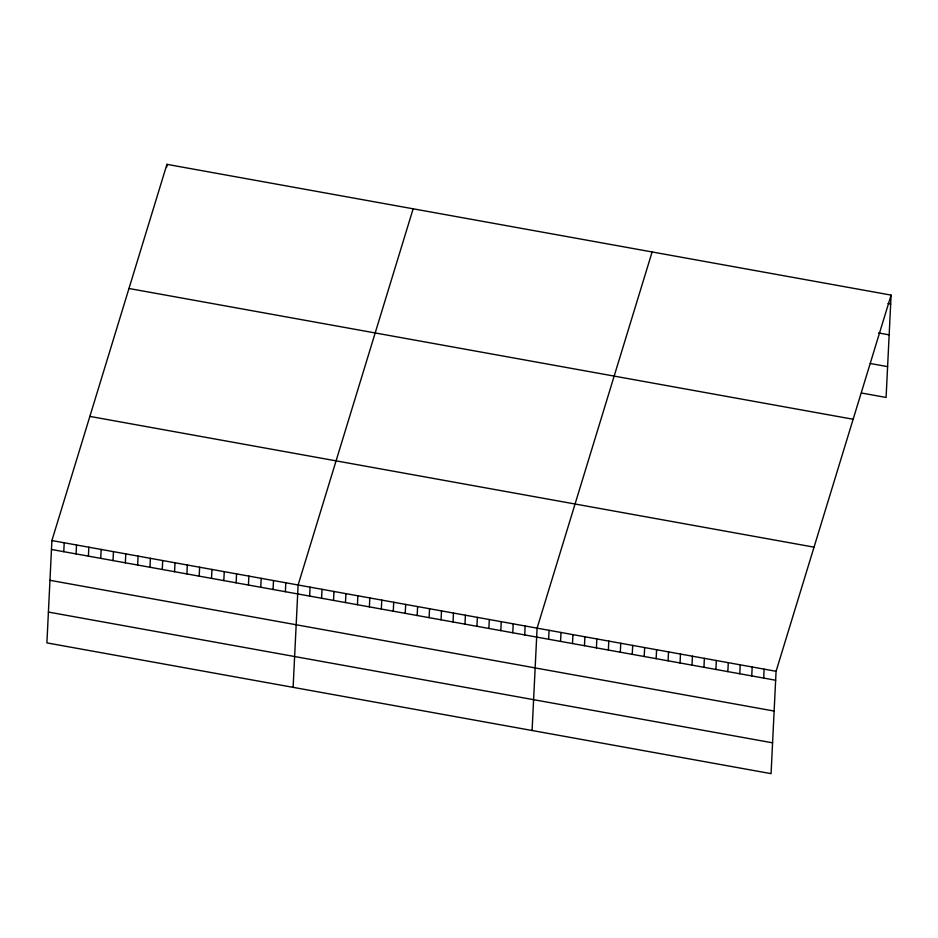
<?xml version="1.0" encoding="UTF-8"?>
<svg xmlns="http://www.w3.org/2000/svg" width="938" height="938" viewBox="0 0 938 938"><rect width="100%" height="100%" fill="white"/><g stroke="black" fill="none" stroke-linecap="round" stroke-linejoin="round"><path stroke-width="1.41" d="M51.907 540.546L46.9 642.893L771.071 773.651L776.078 671.303L891.1 295.107L166.929 164.349L51.907 540.546L776.078 671.303M63.784 551.696L64.218 542.762M76.095 553.912L76.529 544.99M88.407 556.14L88.84 547.206M100.718 558.368L101.152 549.434M113.029 560.584L113.463 551.65M125.34 562.812L125.774 553.877M137.64 565.028L138.085 556.105M166.8 166.894L166.929 164.349M149.951 567.256L150.397 558.321M162.262 569.483L162.708 560.549M174.574 571.699L175.019 562.765M186.885 573.927L187.33 564.993M199.196 576.143L199.642 567.22M211.507 578.371L211.953 569.436M223.819 580.599L224.264 571.664M236.13 582.815L236.575 573.88M248.441 585.042L248.875 576.108M260.752 587.258L261.186 578.336M273.064 589.486L273.497 580.552M285.375 591.702L285.809 582.779M293.113 687.355L298.12 584.995L413.142 208.811M309.634 596.087L310.068 587.153M321.582 598.245L322.027 589.31M333.529 600.402L333.975 591.468M345.477 602.559L345.923 593.625M357.437 604.717L357.87 595.782M369.384 606.874L369.818 597.94M381.332 609.032L381.766 600.097M393.28 611.189L393.714 602.255M405.228 613.346L405.662 604.412M417.176 615.504L417.609 606.569M429.123 617.661L429.557 608.727M441.071 619.819L441.505 610.884M453.019 621.976L453.464 613.042M464.967 624.133L465.412 615.199M476.914 626.291L477.36 617.368M488.874 628.448L489.308 619.526M500.822 630.606L501.255 621.683M512.769 632.763L513.203 623.84M524.717 634.92L525.151 625.998M532.092 730.503L537.099 628.155L652.121 251.959M548.613 639.235L549.047 630.313M560.561 641.393L560.994 632.47M572.508 643.55L572.942 634.627M584.456 645.707L584.902 636.785M596.404 647.865L596.849 638.942M608.352 650.022L608.797 641.1M620.311 652.18L620.745 643.257M632.259 654.337L632.693 645.414M644.207 656.494L644.64 647.572M656.154 658.652L656.588 649.729M668.102 660.809L668.536 651.887M680.05 662.978L680.484 654.044M691.998 665.136L692.432 656.201M703.946 667.293L704.379 658.359M715.893 669.451L716.339 660.516M727.841 671.608L728.287 662.674M739.789 673.765L740.234 664.831M751.748 675.923L752.182 666.988M763.696 678.08L764.13 669.146M891.1 295.107L886.093 397.454L862.198 393.139M888.005 303.56L890.666 304.041M878.531 332.955L889.154 334.866M870.347 363.51L887.606 366.629M128.975 288.494L853.146 419.251M89.86 416.402L814.032 547.159M51.473 549.469L775.644 680.238M49.96 580.305L774.131 711.063M48.413 612.068L772.584 742.826"/></g></svg>
